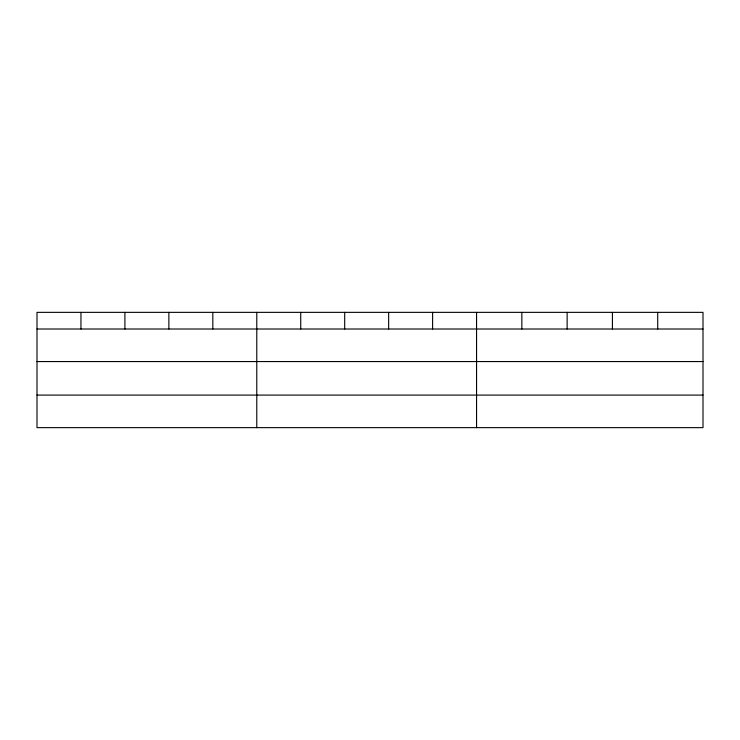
<?xml version="1.0" encoding="UTF-8"?>
<svg xmlns="http://www.w3.org/2000/svg" width="740" height="740" viewBox="0 0 740 740"><rect width="100%" height="100%" fill="white"/><g stroke="black" fill="none" stroke-linecap="round" stroke-linejoin="round"><path stroke-width="1.11" d="M703 361.564L703 312.354L37 312.354L37 427.646L703 427.646L703 361.564L37 361.564M37 329.013L703 329.013M37 395.095L703 395.095M657.712 312.354L657.712 329.013M612.424 312.354L612.424 329.013M567.136 312.354L567.136 329.013M521.848 312.354L521.848 329.013M476.56 312.354L476.56 427.646M432.604 312.354L432.604 329.013M388.648 312.354L388.648 329.013M344.692 312.354L344.692 329.013M300.736 312.354L300.736 329.013M256.78 312.354L256.78 427.646M212.824 312.354L212.824 329.013M168.868 312.354L168.868 329.013M124.912 312.354L124.912 329.013M80.956 312.354L80.956 329.013"/></g></svg>
